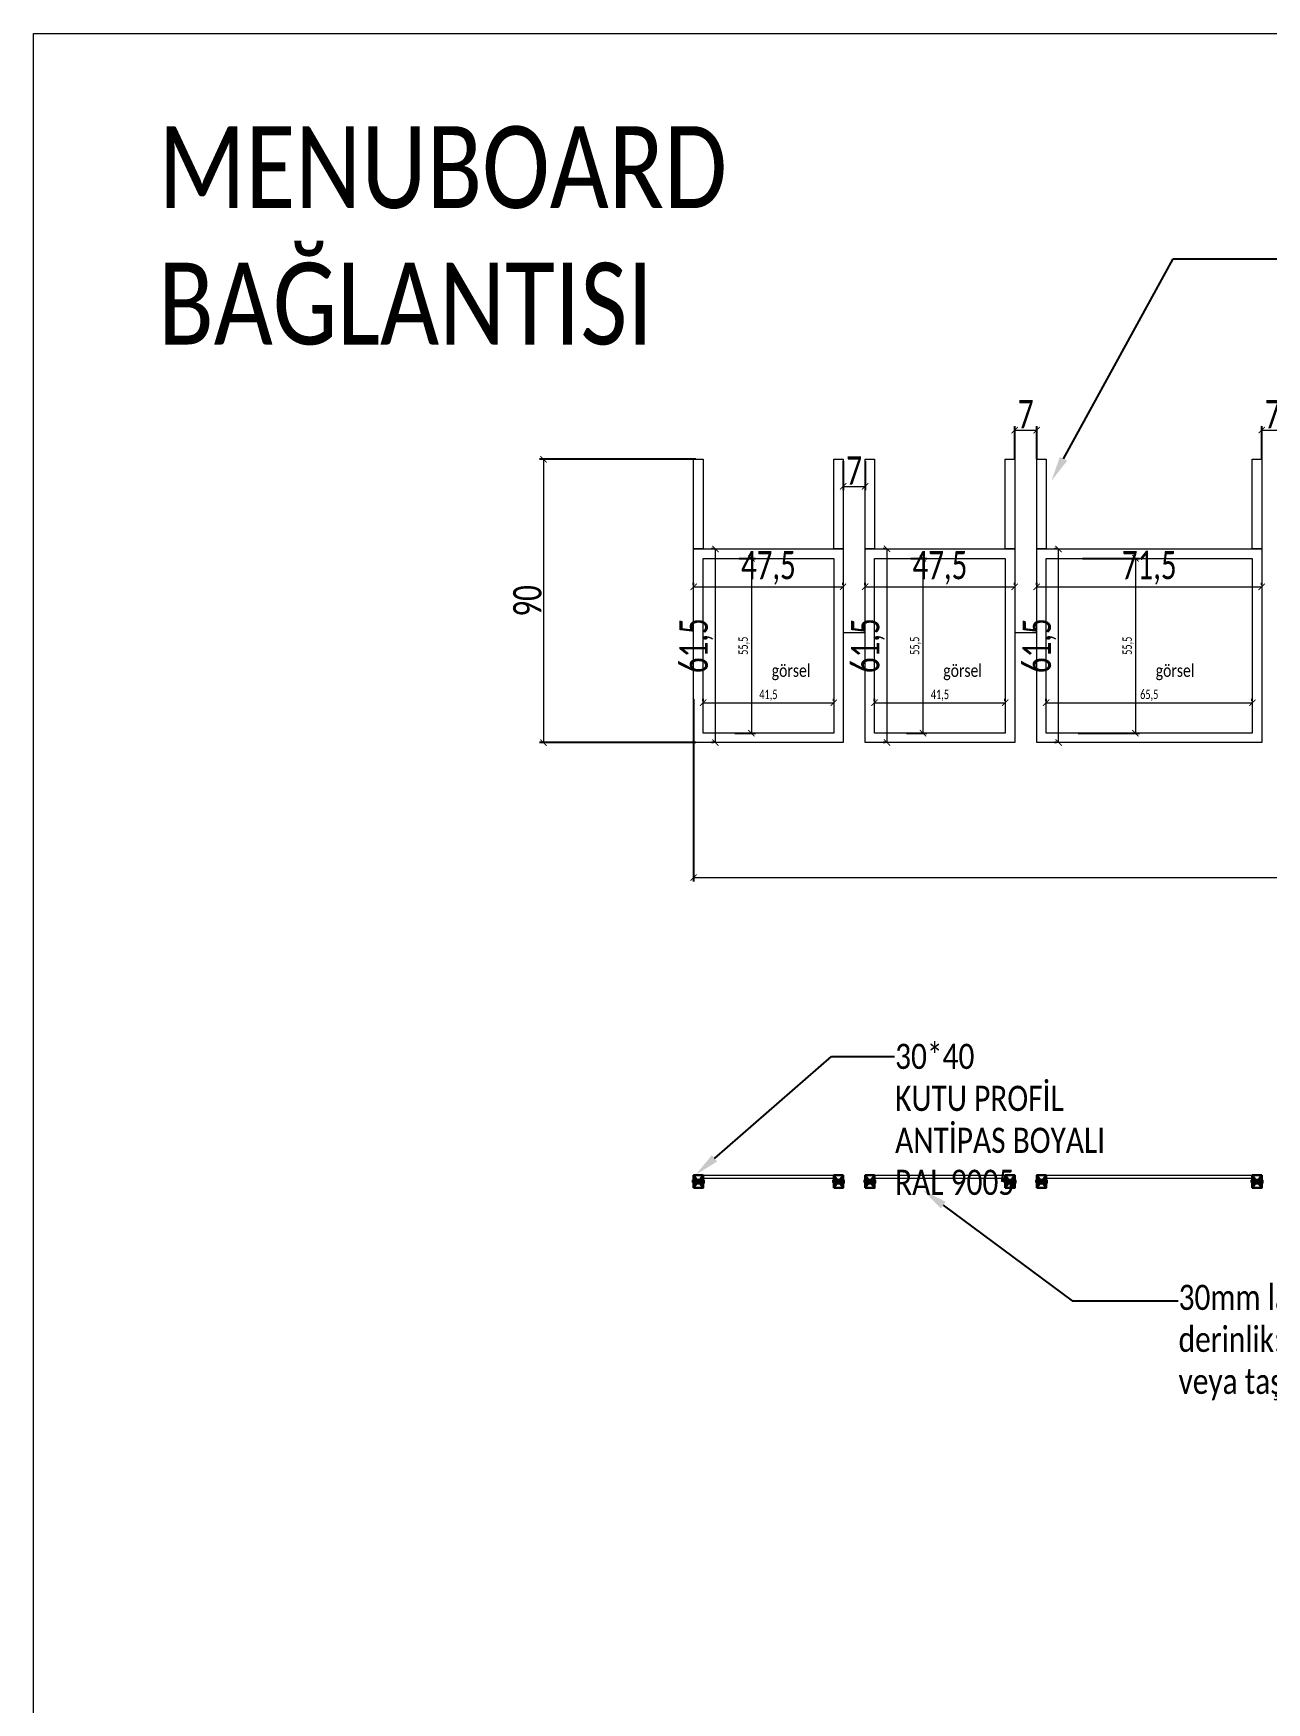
# Model space of a CAD drawing. Header units: millimetres. Extents: x 210628 to 232146, y -111309 to -91563.
# Drawn here: x 222557 to 222948, y -107413 to -106883 of the extents above; entities that cross this region are included whole.
import ezdxf
from ezdxf import colors
from ezdxf.entities.mleader import LeaderData, LeaderLine
from ezdxf.math import Vec2, Vec3

# ---------------------------------------------------------------- set-up
doc = ezdxf.new("R2010")
doc.units = ezdxf.units.MM
doc.header["$PDMODE"] = 2
doc.layers.get('0').update_dxf_attribs({"lineweight": 20})
for name, color, linetype, lineweight in [('alçıpan tarama', 251, 'Continuous', 20), ('demir-1', 103, 'Continuous', 20), ('KP', 167, 'Continuous', 30), ('t_yazı', 23, 'Continuous', 25), ('ölçü', 251, 'Continuous', 5)]:
    doc.layers.add(name, color=color, linetype=linetype, lineweight=lineweight)
doc.layers.add('yazı', color=11, linetype='Continuous')
doc.styles.add('text2', font='calibri.ttf', dxfattribs={"width": 0.8})
doc.styles.add('Ölçü50', font='calibri.ttf', dxfattribs={"width": 0.7})
doc.dimstyles.new('olcu10', dxfattribs={"dimtxt": 9, "dimasz": 2, "dimexe": 1.25, "dimexo": 0.625, "dimgap": 0.5, "dimtad": 1, "dimdec": 1, "dimrnd": 0.5, "dimzin": 9, "dimtxsty": 'Ölçü50', "dimblk": 'ARCHTICK', "dimcen": 2, "dimclrd": 256, "dimclre": 256, "dimclrt": 6, "dimazin": 2, "dimtfac": 1, "dimtdec": 1, "dimtix": 1, "dimtmove": 0, "dimatfit": 3, "dimldrblk": 'ARCHTICK', "dimfxl": 1, "dimlwd": -1, "dimarcsym": 0})

# ---------------------------------------------------------------- blocks, each defined once
blk = doc.blocks.new('_ArchTick')
at = {"color": 0, "linetype": 'ByBlock', "const_width": 0.15}
blk.add_lwpolyline([(-0.5, -0.5), (0.5, 0.5)], dxfattribs=at)
blk = doc.blocks.new('*D109')
at = {"layer": 'DEFPOINTS', "color": 0, "transparency": 16777216}
for p in [(222769.34, -107095.59), (222810.84, -107095.59), (222810.84, -107095.59)]:
    blk.add_point(p, dxfattribs=at)
at = {"layer": 'ölçü', "lineweight": -2, "transparency": 16777216}
for p, q in [((222769.34, -107094.97), (222769.34, -107094.34)), ((222810.84, -107094.97), (222810.84, -107094.34))]:
    blk.add_line(p, q, dxfattribs=at)
at = {"layer": 'ölçü', "transparency": 16777216}
blk.add_line((222769.34, -107095.59), (222810.84, -107095.59), dxfattribs=at)
at = {"layer": 'ölçü', "transparency": 16777216, "xscale": 2, "yscale": 2, "zscale": 2, "rotation": 180}
blk.add_blockref('_ArchTick', (222769.34, -107095.59), dxfattribs=at)
at = {"layer": 'ölçü', "transparency": 16777216, "xscale": 2, "yscale": 2, "zscale": 2}
blk.add_blockref('_ArchTick', (222810.84, -107095.59), dxfattribs=at)
at = {"layer": 'ölçü', "color": 6, "transparency": 16777216, "insert": (222790.09, -107093.26), "char_height": 9, "attachment_point": 5, "style": 'Ölçü50'}
blk.add_mtext('{\\H0.33333x;41,5}', dxfattribs=at)
blk = doc.blocks.new('*D110')
at = {"layer": 'DEFPOINTS', "color": 0, "transparency": 16777216}
for p in [(222780.21, -107049.75), (222778.83, -107105.25), (222784.7, -107105.25)]:
    blk.add_point(p, dxfattribs=at)
at = {"layer": 'ölçü', "lineweight": -2, "transparency": 16777216}
for p, q in [((222780.84, -107049.75), (222785.95, -107049.75)), ((222779.46, -107105.25), (222785.95, -107105.25))]:
    blk.add_line(p, q, dxfattribs=at)
at = {"layer": 'ölçü', "transparency": 16777216}
blk.add_line((222784.7, -107049.75), (222784.7, -107105.25), dxfattribs=at)
at = {"layer": 'ölçü', "transparency": 16777216, "xscale": 2, "yscale": 2, "zscale": 2}
for p, rotation in [((222784.7, -107049.75), 90), ((222784.7, -107105.25), 270)]:
    blk.add_blockref('_ArchTick', p, dxfattribs=dict(at, rotation=rotation))
at = {"layer": 'ölçü', "color": 6, "transparency": 16777216, "insert": (222782.36, -107077.5), "char_height": 9, "attachment_point": 5, "rotation": 90, "style": 'Ölçü50'}
blk.add_mtext('{\\H0.33333x;55,5}', dxfattribs=at)
blk = doc.blocks.new('*D111')
at = {"lineweight": -2, "transparency": 16777216}
for p, q in [((222766.34, -107058.15), (222766.34, -107057.53)), ((222813.84, -107058.15), (222813.84, -107057.53))]:
    blk.add_line(p, q, dxfattribs=at)
at = {"transparency": 16777216}
blk.add_line((222766.34, -107058.78), (222813.84, -107058.78), dxfattribs=at)
at = {"layer": 'DEFPOINTS', "color": 0, "transparency": 16777216}
for p in [(222766.34, -107058.78), (222813.84, -107058.78), (222813.84, -107058.78)]:
    blk.add_point(p, dxfattribs=at)
at = {"transparency": 16777216, "xscale": 2, "yscale": 2, "zscale": 2, "rotation": 180}
blk.add_blockref('_ArchTick', (222766.34, -107058.78), dxfattribs=at)
at = {"transparency": 16777216, "xscale": 2, "yscale": 2, "zscale": 2}
blk.add_blockref('_ArchTick', (222813.84, -107058.78), dxfattribs=at)
at = {"color": 6, "transparency": 16777216, "insert": (222790.09, -107052.77), "char_height": 9, "attachment_point": 5, "style": 'Ölçü50'}
blk.add_mtext('47,5', dxfattribs=at)
blk = doc.blocks.new('*D112')
at = {"lineweight": -2, "transparency": 16777216}
for p, q in [((222772.65, -107046.75), (222772.03, -107046.75)), ((222772.65, -107108.25), (222772.03, -107108.25))]:
    blk.add_line(p, q, dxfattribs=at)
at = {"transparency": 16777216}
blk.add_line((222773.28, -107108.25), (222773.28, -107046.75), dxfattribs=at)
at = {"layer": 'DEFPOINTS', "color": 0, "transparency": 16777216}
for p in [(222773.28, -107046.75), (222773.28, -107046.75), (222773.28, -107108.25)]:
    blk.add_point(p, dxfattribs=at)
at = {"transparency": 16777216, "xscale": 2, "yscale": 2, "zscale": 2}
for p, rotation in [((222773.28, -107046.75), 90), ((222773.28, -107108.25), 270)]:
    blk.add_blockref('_ArchTick', p, dxfattribs=dict(at, rotation=rotation))
at = {"color": 6, "transparency": 16777216, "insert": (222767.23, -107077.5), "char_height": 9, "attachment_point": 5, "rotation": 90, "style": 'Ölçü50'}
blk.add_mtext('61,5', dxfattribs=at)
blk = doc.blocks.new('*D118')
at = {"lineweight": -2, "transparency": 16777216}
for p, q in [((222767.01, -107018.25), (222717.4, -107018.25)), ((222767.01, -107108.25), (222717.4, -107108.25))]:
    blk.add_line(p, q, dxfattribs=at)
at = {"transparency": 16777216}
blk.add_line((222718.65, -107018.25), (222718.65, -107108.25), dxfattribs=at)
at = {"layer": 'DEFPOINTS', "color": 0, "transparency": 16777216}
for p in [(222767.64, -107018.25, 0), (222718.65, -107108.25), (222767.64, -107108.25, 0)]:
    blk.add_point(p, dxfattribs=at)
at = {"transparency": 16777216, "xscale": 2, "yscale": 2, "zscale": 2}
for p, rotation in [((222718.65, -107018.25), 90), ((222718.65, -107108.25), 270)]:
    blk.add_blockref('_ArchTick', p, dxfattribs=dict(at, rotation=rotation))
at = {"color": 6, "transparency": 16777216, "insert": (222713.54, -107063.25), "char_height": 9, "attachment_point": 5, "rotation": 90, "style": 'Ölçü50'}
blk.add_mtext('90', dxfattribs=at)
blk = doc.blocks.new('kt')
at = {"layer": 'KP'}
blk.add_lwpolyline([(212289.91, -119320.97), (212292.91, -119320.97), (212292.91, -119316.97), (212289.91, -119316.97)], close=True, dxfattribs=at)
for points in [[(212289.91, -119320.97), (212292.91, -119316.97)], [(212289.91, -119316.97), (212292.91, -119320.97)]]:
    blk.add_lwpolyline(points, dxfattribs=at)
blk = doc.blocks.new('1')
at = {"layer": 'demir-1'}
for points in [[(251821.81, -107245.72), (251863.31, -107245.72)], [(251821.81, -107246.62), (251863.31, -107246.62)]]:
    blk.add_lwpolyline(points, dxfattribs=at)
at = {"layer": 'demir-1', "lineweight": 53}
for points in [[(251818.81, -107247.97), (251821.81, -107247.97), (251821.81, -107247.47), (251818.81, -107247.47)], [(251863.31, -107247.97), (251866.31, -107247.97), (251866.31, -107247.47), (251863.31, -107247.47)]]:
    blk.add_lwpolyline(points, close=True, dxfattribs=at)
at = {"layer": 'KP'}
for p in [(39528.9, 12071.25), (39573.4, 12071.25)]:
    blk.add_blockref('kt', p, dxfattribs=at)
blk = doc.blocks.new('2')
at = {"layer": 'demir-1'}
for points in [[(251890.81, -107245.72), (251938.31, -107245.72)], [(251893.81, -107246.62), (251935.31, -107246.62)]]:
    blk.add_lwpolyline(points, dxfattribs=at)
at = {"layer": 'demir-1', "lineweight": 53}
for points in [[(251890.81, -107247.97), (251893.81, -107247.97), (251893.81, -107247.47), (251890.81, -107247.47)], [(251935.31, -107247.97), (251938.31, -107247.97), (251938.31, -107247.47), (251935.31, -107247.47)]]:
    blk.add_lwpolyline(points, close=True, dxfattribs=at)
at = {"layer": 'KP'}
for p in [(39600.9, 12071.25), (39645.4, 12071.25)]:
    blk.add_blockref('kt', p, dxfattribs=at)
blk = doc.blocks.new('3')
at = {"layer": 'demir-1'}
for points in [[(251962.81, -107245.72), (252031.31, -107245.72)], [(251965.81, -107246.62), (252031.31, -107246.62)]]:
    blk.add_lwpolyline(points, dxfattribs=at)
at = {"layer": 'demir-1', "lineweight": 53}
for points in [[(251962.81, -107247.97), (251965.81, -107247.97), (251965.81, -107247.47), (251962.81, -107247.47)], [(252031.31, -107247.97), (252034.31, -107247.97), (252034.31, -107247.47), (252031.31, -107247.47)]]:
    blk.add_lwpolyline(points, close=True, dxfattribs=at)
at = {"layer": 'KP'}
for p in [(39672.9, 12071.25), (39741.4, 12071.25)]:
    blk.add_blockref('kt', p, dxfattribs=at)
blk = doc.blocks.new('*D270')
at = {"layer": 'DEFPOINTS', "color": 0, "transparency": 16777216}
for p in [(222823.84, -107095.59), (222865.34, -107095.59), (222865.34, -107095.59)]:
    blk.add_point(p, dxfattribs=at)
at = {"layer": 'ölçü', "lineweight": -2, "transparency": 16777216}
for p, q in [((222823.84, -107094.97), (222823.84, -107094.34)), ((222865.34, -107094.97), (222865.34, -107094.34))]:
    blk.add_line(p, q, dxfattribs=at)
at = {"layer": 'ölçü', "transparency": 16777216}
blk.add_line((222823.84, -107095.59), (222865.34, -107095.59), dxfattribs=at)
at = {"layer": 'ölçü', "transparency": 16777216, "xscale": 2, "yscale": 2, "zscale": 2, "rotation": 180}
blk.add_blockref('_ArchTick', (222823.84, -107095.59), dxfattribs=at)
at = {"layer": 'ölçü', "transparency": 16777216, "xscale": 2, "yscale": 2, "zscale": 2}
blk.add_blockref('_ArchTick', (222865.34, -107095.59), dxfattribs=at)
at = {"layer": 'ölçü', "color": 6, "transparency": 16777216, "insert": (222844.59, -107093.26), "char_height": 9, "attachment_point": 5, "style": 'Ölçü50'}
blk.add_mtext('{\\H0.33333x;41,5}', dxfattribs=at)
blk = doc.blocks.new('*D271')
at = {"layer": 'DEFPOINTS', "color": 0, "transparency": 16777216}
for p in [(222834.71, -107049.75), (222833.33, -107105.25), (222839.2, -107105.25)]:
    blk.add_point(p, dxfattribs=at)
at = {"layer": 'ölçü', "lineweight": -2, "transparency": 16777216}
for p, q in [((222835.34, -107049.75), (222840.45, -107049.75)), ((222833.96, -107105.25), (222840.45, -107105.25))]:
    blk.add_line(p, q, dxfattribs=at)
at = {"layer": 'ölçü', "transparency": 16777216}
blk.add_line((222839.2, -107049.75), (222839.2, -107105.25), dxfattribs=at)
at = {"layer": 'ölçü', "transparency": 16777216, "xscale": 2, "yscale": 2, "zscale": 2}
for p, rotation in [((222839.2, -107049.75), 90), ((222839.2, -107105.25), 270)]:
    blk.add_blockref('_ArchTick', p, dxfattribs=dict(at, rotation=rotation))
at = {"layer": 'ölçü', "color": 6, "transparency": 16777216, "insert": (222836.86, -107077.5), "char_height": 9, "attachment_point": 5, "rotation": 90, "style": 'Ölçü50'}
blk.add_mtext('{\\H0.33333x;55,5}', dxfattribs=at)
blk = doc.blocks.new('*D272')
at = {"lineweight": -2, "transparency": 16777216}
for p, q in [((222820.84, -107058.15), (222820.84, -107057.53)), ((222868.34, -107058.15), (222868.34, -107057.53))]:
    blk.add_line(p, q, dxfattribs=at)
at = {"transparency": 16777216}
blk.add_line((222820.84, -107058.78), (222868.34, -107058.78), dxfattribs=at)
at = {"layer": 'DEFPOINTS', "color": 0, "transparency": 16777216}
for p in [(222820.84, -107058.78), (222868.34, -107058.78), (222868.34, -107058.78)]:
    blk.add_point(p, dxfattribs=at)
at = {"transparency": 16777216, "xscale": 2, "yscale": 2, "zscale": 2, "rotation": 180}
blk.add_blockref('_ArchTick', (222820.84, -107058.78), dxfattribs=at)
at = {"transparency": 16777216, "xscale": 2, "yscale": 2, "zscale": 2}
blk.add_blockref('_ArchTick', (222868.34, -107058.78), dxfattribs=at)
at = {"color": 6, "transparency": 16777216, "insert": (222844.59, -107052.77), "char_height": 9, "attachment_point": 5, "style": 'Ölçü50'}
blk.add_mtext('47,5', dxfattribs=at)
blk = doc.blocks.new('*D273')
at = {"lineweight": -2, "transparency": 16777216}
for p, q in [((222827.15, -107046.75), (222826.53, -107046.75)), ((222827.15, -107108.25), (222826.53, -107108.25))]:
    blk.add_line(p, q, dxfattribs=at)
at = {"transparency": 16777216}
blk.add_line((222827.78, -107108.25), (222827.78, -107046.75), dxfattribs=at)
at = {"layer": 'DEFPOINTS', "color": 0, "transparency": 16777216}
for p in [(222827.78, -107046.75), (222827.78, -107046.75), (222827.78, -107108.25)]:
    blk.add_point(p, dxfattribs=at)
at = {"transparency": 16777216, "xscale": 2, "yscale": 2, "zscale": 2}
for p, rotation in [((222827.78, -107046.75), 90), ((222827.78, -107108.25), 270)]:
    blk.add_blockref('_ArchTick', p, dxfattribs=dict(at, rotation=rotation))
at = {"color": 6, "transparency": 16777216, "insert": (222821.73, -107077.5), "char_height": 9, "attachment_point": 5, "rotation": 90, "style": 'Ölçü50'}
blk.add_mtext('61,5', dxfattribs=at)
blk = doc.blocks.new('*D274')
at = {"layer": 'DEFPOINTS', "color": 0, "transparency": 16777216}
for p in [(222878.34, -107095.59), (222943.84, -107095.59), (222943.84, -107095.59)]:
    blk.add_point(p, dxfattribs=at)
at = {"layer": 'ölçü', "lineweight": -2, "transparency": 16777216}
for p, q in [((222878.34, -107094.97), (222878.34, -107094.34)), ((222943.84, -107094.97), (222943.84, -107094.34))]:
    blk.add_line(p, q, dxfattribs=at)
at = {"layer": 'ölçü', "transparency": 16777216}
blk.add_line((222878.34, -107095.59), (222943.84, -107095.59), dxfattribs=at)
at = {"layer": 'ölçü', "transparency": 16777216, "xscale": 2, "yscale": 2, "zscale": 2, "rotation": 180}
blk.add_blockref('_ArchTick', (222878.34, -107095.59), dxfattribs=at)
at = {"layer": 'ölçü', "transparency": 16777216, "xscale": 2, "yscale": 2, "zscale": 2}
blk.add_blockref('_ArchTick', (222943.84, -107095.59), dxfattribs=at)
at = {"layer": 'ölçü', "color": 6, "transparency": 16777216, "insert": (222911.09, -107093.24), "char_height": 9, "attachment_point": 5, "style": 'Ölçü50'}
blk.add_mtext('{\\H0.33333x;65,5}', dxfattribs=at)
blk = doc.blocks.new('*D275')
at = {"layer": 'DEFPOINTS', "color": 0, "transparency": 16777216}
for p in [(222889.21, -107049.75), (222887.83, -107105.25), (222906.7, -107105.25)]:
    blk.add_point(p, dxfattribs=at)
at = {"layer": 'ölçü', "lineweight": -2, "transparency": 16777216}
for p, q in [((222889.84, -107049.75), (222907.95, -107049.75)), ((222888.46, -107105.25), (222907.95, -107105.25))]:
    blk.add_line(p, q, dxfattribs=at)
at = {"layer": 'ölçü', "transparency": 16777216}
blk.add_line((222906.7, -107049.75), (222906.7, -107105.25), dxfattribs=at)
at = {"layer": 'ölçü', "transparency": 16777216, "xscale": 2, "yscale": 2, "zscale": 2}
for p, rotation in [((222906.7, -107049.75), 90), ((222906.7, -107105.25), 270)]:
    blk.add_blockref('_ArchTick', p, dxfattribs=dict(at, rotation=rotation))
at = {"layer": 'ölçü', "color": 6, "transparency": 16777216, "insert": (222904.36, -107077.5), "char_height": 9, "attachment_point": 5, "rotation": 90, "style": 'Ölçü50'}
blk.add_mtext('{\\H0.33333x;55,5}', dxfattribs=at)
blk = doc.blocks.new('*D276')
at = {"lineweight": -2, "transparency": 16777216}
for p, q in [((222875.34, -107058.15), (222875.34, -107057.53)), ((222946.84, -107058.15), (222946.84, -107057.53))]:
    blk.add_line(p, q, dxfattribs=at)
at = {"transparency": 16777216}
blk.add_line((222875.34, -107058.78), (222946.84, -107058.78), dxfattribs=at)
at = {"layer": 'DEFPOINTS', "color": 0, "transparency": 16777216}
for p in [(222875.34, -107058.78), (222946.84, -107058.78), (222946.84, -107058.78)]:
    blk.add_point(p, dxfattribs=at)
at = {"transparency": 16777216, "xscale": 2, "yscale": 2, "zscale": 2, "rotation": 180}
blk.add_blockref('_ArchTick', (222875.34, -107058.78), dxfattribs=at)
at = {"transparency": 16777216, "xscale": 2, "yscale": 2, "zscale": 2}
blk.add_blockref('_ArchTick', (222946.84, -107058.78), dxfattribs=at)
at = {"color": 6, "transparency": 16777216, "insert": (222911.09, -107052.76), "char_height": 9, "attachment_point": 5, "style": 'Ölçü50'}
blk.add_mtext('71,5', dxfattribs=at)
blk = doc.blocks.new('*D277')
at = {"lineweight": -2, "transparency": 16777216}
for p, q in [((222881.65, -107046.75), (222881.03, -107046.75)), ((222881.65, -107108.25), (222881.03, -107108.25))]:
    blk.add_line(p, q, dxfattribs=at)
at = {"transparency": 16777216}
blk.add_line((222882.28, -107108.25), (222882.28, -107046.75), dxfattribs=at)
at = {"layer": 'DEFPOINTS', "color": 0, "transparency": 16777216}
for p in [(222882.28, -107046.75), (222882.28, -107046.75), (222882.28, -107108.25)]:
    blk.add_point(p, dxfattribs=at)
at = {"transparency": 16777216, "xscale": 2, "yscale": 2, "zscale": 2}
for p, rotation in [((222882.28, -107046.75), 90), ((222882.28, -107108.25), 270)]:
    blk.add_blockref('_ArchTick', p, dxfattribs=dict(at, rotation=rotation))
at = {"color": 6, "transparency": 16777216, "insert": (222876.23, -107077.5), "char_height": 9, "attachment_point": 5, "rotation": 90, "style": 'Ölçü50'}
blk.add_mtext('61,5', dxfattribs=at)
blk = doc.blocks.new('*D294')
at = {"lineweight": -2, "transparency": 16777216}
for p, q in [((222813.84, -107018.88), (222813.84, -107028.13)), ((222820.84, -107018.88), (222820.84, -107028.13))]:
    blk.add_line(p, q, dxfattribs=at)
at = {"transparency": 16777216}
blk.add_line((222813.84, -107026.88), (222820.84, -107026.88), dxfattribs=at)
at = {"layer": 'DEFPOINTS', "color": 0, "transparency": 16777216}
for p in [(222813.84, -107018.25), (222820.84, -107018.25), (222820.84, -107026.88)]:
    blk.add_point(p, dxfattribs=at)
at = {"transparency": 16777216, "xscale": 2, "yscale": 2, "zscale": 2, "rotation": 180}
blk.add_blockref('_ArchTick', (222813.84, -107026.88), dxfattribs=at)
at = {"transparency": 16777216, "xscale": 2, "yscale": 2, "zscale": 2}
blk.add_blockref('_ArchTick', (222820.84, -107026.88), dxfattribs=at)
at = {"color": 6, "transparency": 16777216, "insert": (222817.34, -107021.86), "char_height": 9, "attachment_point": 5, "style": 'Ölçü50'}
blk.add_mtext('7', dxfattribs=at)
blk = doc.blocks.new('*D295')
at = {"lineweight": -2, "transparency": 16777216}
for p, q in [((222868.34, -107018.25), (222868.34, -107007.75)), ((222875.34, -107018.25), (222875.34, -107007.75))]:
    blk.add_line(p, q, dxfattribs=at)
at = {"transparency": 16777216}
blk.add_line((222868.34, -107009), (222875.34, -107009), dxfattribs=at)
at = {"layer": 'DEFPOINTS', "color": 0, "transparency": 16777216}
for p in [(222875.34, -107009), (222868.34, -107018.88), (222875.34, -107018.88)]:
    blk.add_point(p, dxfattribs=at)
at = {"transparency": 16777216, "xscale": 2, "yscale": 2, "zscale": 2, "rotation": 180}
blk.add_blockref('_ArchTick', (222868.34, -107009), dxfattribs=at)
at = {"transparency": 16777216, "xscale": 2, "yscale": 2, "zscale": 2}
blk.add_blockref('_ArchTick', (222875.34, -107009), dxfattribs=at)
at = {"color": 6, "transparency": 16777216, "insert": (222871.84, -107003.98), "char_height": 9, "attachment_point": 5, "style": 'Ölçü50'}
blk.add_mtext('7', dxfattribs=at)
blk = doc.blocks.new('*D296')
at = {"lineweight": -2, "transparency": 16777216}
for p, q in [((222946.84, -107018.25), (222946.84, -107007.75)), ((222953.84, -107018.25), (222953.84, -107007.75))]:
    blk.add_line(p, q, dxfattribs=at)
at = {"transparency": 16777216}
blk.add_line((222946.84, -107009), (222953.84, -107009), dxfattribs=at)
at = {"layer": 'DEFPOINTS', "color": 0, "transparency": 16777216}
for p in [(222953.84, -107009), (222946.84, -107018.88), (222953.84, -107018.88)]:
    blk.add_point(p, dxfattribs=at)
at = {"transparency": 16777216, "xscale": 2, "yscale": 2, "zscale": 2, "rotation": 180}
blk.add_blockref('_ArchTick', (222946.84, -107009), dxfattribs=at)
at = {"transparency": 16777216, "xscale": 2, "yscale": 2, "zscale": 2}
blk.add_blockref('_ArchTick', (222953.84, -107009), dxfattribs=at)
at = {"color": 6, "transparency": 16777216, "insert": (222950.34, -107003.98), "char_height": 9, "attachment_point": 5, "style": 'Ölçü50'}
blk.add_mtext('7', dxfattribs=at)
blk = doc.blocks.new('*D300')
at = {"lineweight": -2, "transparency": 16777216}
for p, q in [((223212.84, -107090.91), (223212.84, -107152.41)), ((222766.34, -107094.49), (222766.34, -107152.41))]:
    blk.add_line(p, q, dxfattribs=at)
at = {"transparency": 16777216}
blk.add_line((222766.34, -107151.16), (223212.84, -107151.16), dxfattribs=at)
at = {"layer": 'DEFPOINTS', "color": 0, "transparency": 16777216}
for p in [(223212.84, -107090.28), (222766.34, -107093.87), (223212.84, -107151.16)]:
    blk.add_point(p, dxfattribs=at)
at = {"transparency": 16777216, "xscale": 2, "yscale": 2, "zscale": 2, "rotation": 180}
blk.add_blockref('_ArchTick', (222766.34, -107151.16), dxfattribs=at)
at = {"transparency": 16777216, "xscale": 2, "yscale": 2, "zscale": 2}
blk.add_blockref('_ArchTick', (223212.84, -107151.16), dxfattribs=at)
at = {"color": 6, "transparency": 16777216, "insert": (222989.59, -107145.12), "char_height": 9, "attachment_point": 5, "style": 'Ölçü50'}
blk.add_mtext('446,5', dxfattribs=at)

msp = doc.modelspace()

# ---------------------------------------------------------------- linework, layer by layer
at = {"layer": 'alçıpan tarama', "color": 1}
msp.add_lwpolyline([(222556.57, -106882.98), (223896.71, -106882.98), (223896.71, -108088.14), (222556.57, -108088.14)], close=True, dxfattribs=at)
at = {"layer": 'demir-1'}
for points in [[(222766.34, -107046.75), (222766.34, -107018.25), (222769.34, -107018.25), (222769.34, -107046.75)], [(222810.84, -107046.75), (222810.84, -107018.25), (222813.84, -107018.25), (222813.84, -107046.75)], [(222820.84, -107046.75), (222820.84, -107018.25), (222823.84, -107018.25), (222823.84, -107046.75)], [(222865.34, -107046.75), (222865.34, -107018.25), (222868.34, -107018.25), (222868.34, -107046.75)], [(222875.34, -107046.75), (222875.34, -107018.25), (222878.34, -107018.25), (222878.34, -107046.75)], [(222943.84, -107046.75), (222943.84, -107018.25), (222946.84, -107018.25), (222946.84, -107046.75)], [(222766.34, -107046.75), (222813.84, -107046.75), (222813.84, -107108.25), (222766.34, -107108.25)], [(222820.84, -107046.75), (222868.34, -107046.75), (222868.34, -107108.25), (222820.84, -107108.25)], [(222875.34, -107046.75), (222946.84, -107046.75), (222946.84, -107108.25), (222875.34, -107108.25)]]:
    msp.add_lwpolyline(points, close=True, dxfattribs=at)
for points in [[(222769.34, -107049.75), (222810.84, -107049.75), (222810.84, -107105.25), (222769.34, -107105.25), (222769.34, -107049.75)], [(222823.84, -107049.75), (222865.34, -107049.75), (222865.34, -107105.25), (222823.84, -107105.25), (222823.84, -107049.75)], [(222878.34, -107049.75), (222943.84, -107049.75), (222943.84, -107105.25), (222878.34, -107105.25), (222878.34, -107049.75)]]:
    msp.add_lwpolyline(points, dxfattribs=at)
at = {"layer": 'ölçü'}
for p, q in [((222813.84, -107073.25), (222820.84, -107073.25)), ((222868.34, -107073.25), (222875.34, -107073.25)), ((222868.34, -107073.25), (222875.34, -107073.25))]:
    msp.add_line(p, q, dxfattribs=at)

# ---------------------------------------------------------------- block references
for name, p in [('1', (-29052.47, 0)), ('2', (-29069.97, 0)), ('3', (-29087.47, 0))]:
    msp.add_blockref(name, p, dxfattribs=at)

# ---------------------------------------------------------------- texts
at = {"layer": 't_yazı', "char_height": 4, "width": 326.4487, "attachment_point": 1, "style": 'text2'}
for insert in [(222791.15, -107083.39), (222845.65, -107083.39), (222913.15, -107083.39)]:
    msp.add_mtext('görsel', dxfattribs=dict(at, insert=insert))
at = {"layer": 'yazı', "insert": (222596.25, -106912.48), "char_height": 26, "attachment_point": 1, "style": 'text2'}
msp.add_mtext_dynamic_manual_height_columns('MENUBOARD BAĞLANTISI', width=208.9045, gutter_width=12.5, heights=[0], dxfattribs=at)

# ---------------------------------------------------------------- dimensions: what is measured, and where the dimension line sits
for base, p1, p2, picture, middle in [((222875.34, -107009), (222868.34, -107018.88), (222875.34, -107018.88), '*D295', (222871.84, -107003.98)), ((222953.84, -107009), (222946.84, -107018.88), (222953.84, -107018.88), '*D296', (222950.34, -107003.98)), ((222820.84, -107026.88), (222813.84, -107018.25), (222820.84, -107018.25), '*D294', (222817.34, -107021.86)), ((223212.84, -107151.16), (222766.34, -107093.87), (223212.84, -107090.28), '*D300', (222989.59, -107145.12))]:
    dim = msp.add_linear_dim(base=base, p1=p1, p2=p2, dimstyle='olcu10')
    dim.commit()
    dim.dimension.update_dxf_attribs({"geometry": picture, "text_midpoint": middle})
at = {"color": 0}
for base, p1, p2, picture, middle in [((222718.65, -107108.25, 0), (222767.64, -107018.25), (222767.64, -107108.25), '*D118', (222713.54, -107063.25, 0)), ((222773.28, -107046.75), (222773.28, -107108.25), (222773.28, -107046.75), '*D112', (222767.23, -107077.5)), ((222827.78, -107046.75), (222827.78, -107108.25), (222827.78, -107046.75), '*D273', (222821.73, -107077.5)), ((222882.28, -107046.75), (222882.28, -107108.25), (222882.28, -107046.75), '*D277', (222876.23, -107077.5))]:
    dim = msp.add_linear_dim(base=base, p1=p1, p2=p2, angle=90, dimstyle='olcu10', dxfattribs=at)
    dim.commit()
    dim.dimension.update_dxf_attribs({"geometry": picture, "text_midpoint": middle})
at = {"color": 2}
for base, p1, p2, picture, middle in [((222813.84, -107058.78), (222766.34, -107058.78), (222813.84, -107058.78), '*D111', (222790.09, -107052.77)), ((222868.34, -107058.78), (222820.84, -107058.78), (222868.34, -107058.78), '*D272', (222844.59, -107052.77)), ((222946.84, -107058.78), (222875.34, -107058.78), (222946.84, -107058.78), '*D276', (222911.09, -107052.76))]:
    dim = msp.add_linear_dim(base=base, p1=p1, p2=p2, dimstyle='olcu10', dxfattribs=at)
    dim.commit()
    dim.dimension.update_dxf_attribs({"geometry": picture, "text_midpoint": middle})
at = {"layer": 'ölçü'}
for base, p1, p2, picture, middle in [((222784.7, -107105.25), (222780.21, -107049.75), (222778.83, -107105.25), '*D110', (222782.36, -107077.5)), ((222839.2, -107105.25), (222834.71, -107049.75), (222833.33, -107105.25), '*D271', (222836.86, -107077.5)), ((222906.7, -107105.25), (222889.21, -107049.75), (222887.83, -107105.25), '*D275', (222904.36, -107077.5))]:
    dim = msp.add_linear_dim(base=base, p1=p1, p2=p2, angle=90, text='{\\H0.33333x;<>}', dimstyle='olcu10', dxfattribs=at)
    dim.commit()
    dim.dimension.update_dxf_attribs({"geometry": picture, "text_midpoint": middle})
for base, p1, p2, picture, middle in [((222810.84, -107095.59), (222769.34, -107095.59), (222810.84, -107095.59), '*D109', (222790.09, -107093.26)), ((222865.34, -107095.59), (222823.84, -107095.59), (222865.34, -107095.59), '*D270', (222844.59, -107093.26)), ((222943.84, -107095.59), (222878.34, -107095.59), (222943.84, -107095.59), '*D274', (222911.09, -107093.24))]:
    dim = msp.add_linear_dim(base=base, p1=p1, p2=p2, text='{\\H0.33333x;<>}', dimstyle='olcu10', dxfattribs=at)
    dim.commit()
    dim.dimension.update_dxf_attribs({"geometry": picture, "text_midpoint": middle})

# ---------------------------------------------------------------- leaders
at = {"layer": 't_yazı', "color": 1}
ml = msp.add_multileader_mtext('Standard', dxfattribs=at)
ml.set_content('30mm lama\\Pderinlik:5mm \\Pveya taşıyıcı gücüne göre değişebilir.', color=1, style='text2')
ml.set_leader_properties()
ml.build(insert=Vec2(0, 0))
ml.multileader.update_dxf_attribs({"dogleg_length": 10, "arrow_head_size": 8})
ctx = ml.context
ctx.base_point, ctx.char_height, ctx.arrow_head_size, ctx.landing_gap_size, ctx.plane_origin = Vec3(222952.31, -106954.57, 0), 8, 8, 0.18, Vec3(223522.95, -107733.96, 0)
notes = []
notes.append((ctx, [(1, (1, 1, 0), (222918.65, -106954.57, 0), (1, 0), 33.66, [(0, [(222880.01, -107025.14, 0)], 0, [])])]))
ctx.mtext.insert, ctx.mtext.flow_direction = Vec3(222952.49, -106949.45, 0), 5
ml = msp.add_multileader_mtext('Standard', dxfattribs=at)
ml.set_content('30*40\\PKUTU PROFİL\\PANTİPAS BOYALI\\PRAL 9005', color=1, style='text2')
ml.set_leader_properties()
ml.build(insert=Vec2(0, 0))
ml.multileader.update_dxf_attribs({"dogleg_length": 10, "arrow_head_size": 8})
ctx = ml.context
ctx.base_point, ctx.char_height, ctx.arrow_head_size, ctx.landing_gap_size, ctx.plane_origin = Vec3(222830.17, -107208), 8, 8, 0.18, Vec3(223409.88, -107955.41)
notes.append((ctx, [(1, (1, 1, 0), (222810.17, -107208), (1, 0), 20, [(0, [(222766.94, -107245.59)], 0, [])])]))
ctx.mtext.insert, ctx.mtext.flow_direction = Vec3(222830.35, -107203.94), 5
ml = msp.add_multileader_mtext('Standard', dxfattribs=at)
ml.set_content('30mm lama\\Pderinlik:5mm \\Pveya taşıyıcı gücüne göre değişebilir.', color=1, style='text2')
ml.set_leader_properties()
ml.build(insert=Vec2(0, 0))
ml.multileader.update_dxf_attribs({"dogleg_length": 10, "arrow_head_size": 8})
ctx = ml.context
ctx.base_point, ctx.char_height, ctx.arrow_head_size, ctx.landing_gap_size, ctx.plane_origin = Vec3(222920.23, -107285.61, 0), 8, 8, 0.18, Vec3(223490.87, -108065.01, 0)
notes.append((ctx, [(1, (1, 1, 0), (222886.57, -107285.61, 0), (1, 0), 33.66, [(0, [(222839.22, -107250.43, 0)], 0, [])])]))
ctx.mtext.insert, ctx.mtext.flow_direction = Vec3(222920.41, -107280.49, 0), 5
for ctx, leaders in notes:
    for number, flags, end, landing, length, lines in leaders:
        leader = LeaderData()
        leader.index, (leader.has_last_leader_line, leader.has_dogleg_vector, leader.attachment_direction) = number, flags
        leader.last_leader_point, leader.dogleg_vector, leader.dogleg_length = Vec3(end), Vec3(landing), length
        for number, points, colour, breaks in lines:
            line = LeaderLine()
            line.index, line.vertices, line.color, line.breaks = number, Vec3.list(points), colors.encode_raw_color(colour), breaks
            leader.lines.append(line)
        ctx.leaders.append(leader)

doc.saveas('drawing.dxf')
